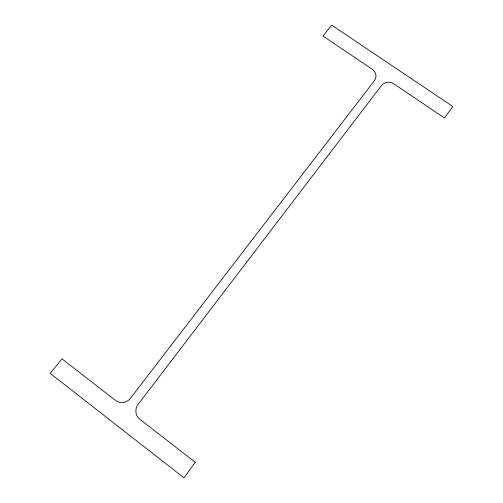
<?xml version="1.0" encoding="UTF-8"?>
<svg xmlns="http://www.w3.org/2000/svg" width="503" height="503" viewBox="0 0 503 503"><rect width="100%" height="100%" fill="white"/><g stroke="black" fill="none" stroke-linecap="round" stroke-linejoin="round"><path stroke-width="0.75" d="M195.265 462.295L184.01 477.85L50.212 373.383L61.963 358.846L115.759 400.595A10.701 10.186 -52.3 0 0 130.396 398.338L374.496 80.593A8.991 8.067 18 0 0 372.088 69.163L322.951 35.996L331.722 25.15L452.788 106.466L444.445 117.998L393.95 83.919A9.041 8.123 20.6 0 0 381.588 85.391L138.149 404.33A10.758 10.28 -58.6 0 0 139.752 419.213L195.265 462.295"/></g></svg>
